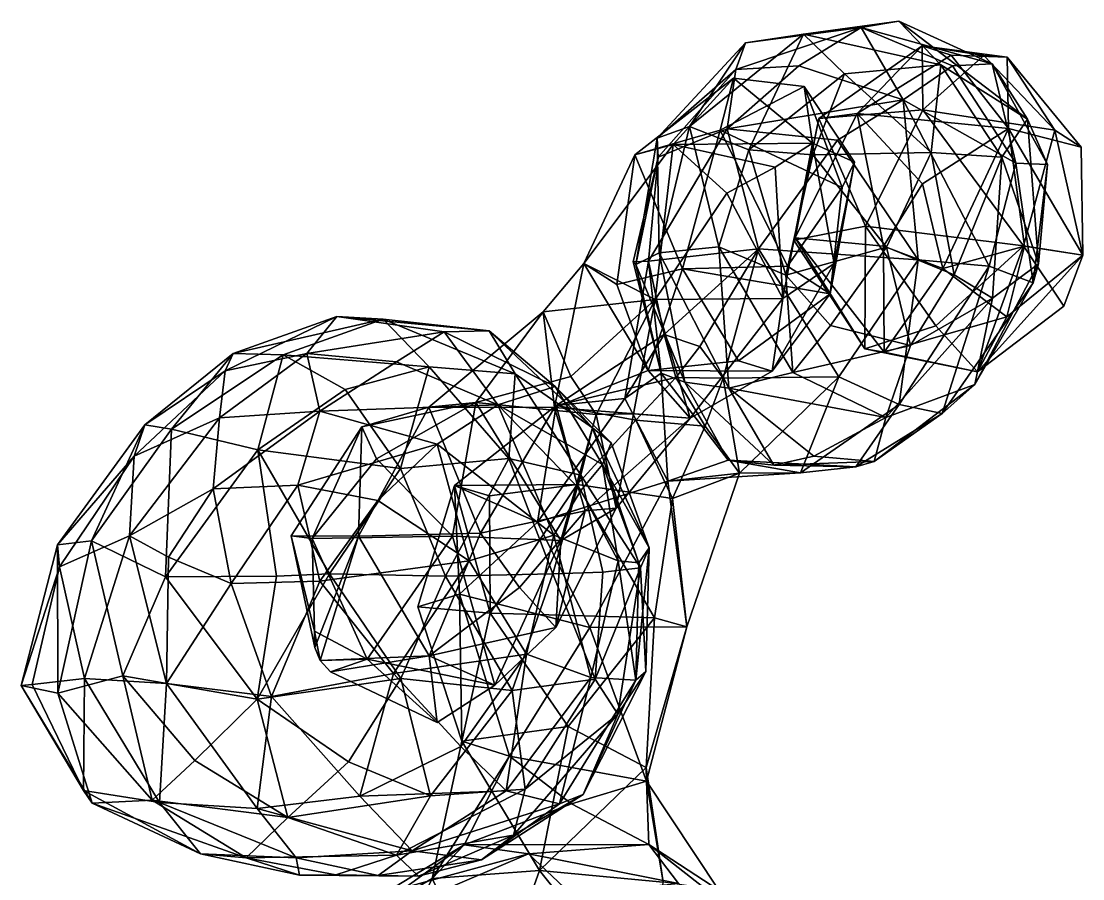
# Model space of a CAD drawing. Extents: x 373697 to 374058, y 6959904 to 6960301.
# Drawn here: x 373905.42 to 373944.14, y 6960013.94 to 6960045.23 of the extents above; entities that cross this region are included whole.
import ezdxf

# ---------------------------------------------------------------- set-up
doc = ezdxf.new("R2010")
doc.units = 0
doc.layers.add('Bht_Fk', color=7, linetype='CONTINUOUS')

msp = doc.modelspace()

# ---------------------------------------------------------------- linework, layer by layer
at = {"layer": 'Bht_Fk'}
for points in [[(373936.054, 6960044.997, 183.649), (373933.781, 6960043.602, 184.122), (373931.482, 6960043.472, 182.447)], [(373931.834, 6960044.447, 180.871), (373936.054, 6960044.997, 183.649), (373931.482, 6960043.472, 182.447)], [(373931.834, 6960044.447, 180.871), (373933.953, 6960044.754, 179.94), (373937.429, 6960045.23, 182.494)], [(373937.429, 6960045.23, 182.494), (373936.054, 6960044.997, 183.649), (373931.834, 6960044.447, 180.871)], [(373933.781, 6960043.602, 184.122), (373936.054, 6960044.997, 183.649), (373937.595, 6960042.363, 186.194)], [(373937.429, 6960045.23, 182.494), (373933.953, 6960044.754, 179.94), (373938.966, 6960043.634, 181.107)], [(373940.837, 6960043.675, 184.825), (373936.054, 6960044.997, 183.649), (373937.429, 6960045.23, 182.494)], [(373936.054, 6960044.997, 183.649), (373939.396, 6960043.598, 185.755), (373937.595, 6960042.363, 186.194)], [(373940.837, 6960043.675, 184.825), (373939.396, 6960043.598, 185.755), (373936.054, 6960044.997, 183.649)], [(373937.429, 6960045.23, 182.494), (373942.122, 6960041.653, 183.755), (373940.837, 6960043.675, 184.825)], [(373937.429, 6960045.23, 182.494), (373938.966, 6960043.634, 181.107), (373942.122, 6960041.653, 183.755)], [(373931.834, 6960044.447, 180.871), (373929.798, 6960041.387, 178.261), (373933.953, 6960044.754, 179.94)], [(373931.963, 6960040.543, 177.201), (373933.953, 6960044.754, 179.94), (373929.798, 6960041.387, 178.261)], [(373931.963, 6960040.543, 177.201), (373935.45, 6960043.314, 178.637), (373933.953, 6960044.754, 179.94)], [(373935.45, 6960043.314, 178.637), (373938.966, 6960043.634, 181.107), (373933.953, 6960044.754, 179.94)], [(373931.834, 6960044.447, 180.871), (373931.482, 6960043.472, 182.447), (373928.621, 6960040.965, 179.955)], [(373929.798, 6960041.387, 178.261), (373931.834, 6960044.447, 180.871), (373928.621, 6960040.965, 179.955)], [(373934.519, 6960041.682, 68.19), (373938.283, 6960044.333, 69.335), (373938.309, 6960041.997, 71.034)], [(373938.283, 6960044.333, 69.335), (373934.519, 6960041.682, 68.19), (373935.91, 6960041.868, 66.773)], [(373939.346, 6960043.99, 68.722), (373938.283, 6960044.333, 69.335), (373935.91, 6960041.868, 66.773)], [(373938.283, 6960044.333, 69.335), (373940.534, 6960043.982, 70.834), (373938.309, 6960041.997, 71.034)], [(373941.386, 6960043.913, 70.213), (373940.534, 6960043.982, 70.834), (373938.283, 6960044.333, 69.335)], [(373939.346, 6960043.99, 68.722), (373941.386, 6960043.913, 70.213), (373938.283, 6960044.333, 69.335)], [(373941.434, 6960041.313, 68.538), (373939.346, 6960043.99, 68.722), (373935.91, 6960041.868, 66.773)], [(373940.534, 6960043.982, 70.834), (373943.127, 6960041.253, 72.183), (373938.309, 6960041.997, 71.034)], [(373939.346, 6960043.99, 68.722), (373941.434, 6960041.313, 68.538), (373941.386, 6960043.913, 70.213)], [(373943.127, 6960041.253, 72.183), (373940.534, 6960043.982, 70.834), (373941.386, 6960043.913, 70.213)], [(373944.081, 6960040.636, 70.898), (373943.127, 6960041.253, 72.183), (373941.386, 6960043.913, 70.213)], [(373941.386, 6960043.913, 70.213), (373941.434, 6960041.313, 68.538), (373944.081, 6960040.636, 70.898)], [(373928.621, 6960040.965, 179.955), (373931.482, 6960043.472, 182.447), (373928.659, 6960040.271, 181.553)], [(373928.659, 6960040.271, 181.553), (373931.482, 6960043.472, 182.447), (373931.167, 6960041.307, 183.934)], [(373931.167, 6960041.307, 183.934), (373933.781, 6960043.602, 184.122), (373937.595, 6960042.363, 186.194)], [(373931.167, 6960041.307, 183.934), (373931.482, 6960043.472, 182.447), (373933.781, 6960043.602, 184.122)], [(373935.45, 6960043.314, 178.637), (373938.607, 6960040.438, 179.201), (373938.966, 6960043.634, 181.107)], [(373939.396, 6960043.598, 185.755), (373941.696, 6960040.046, 186.731), (373937.595, 6960042.363, 186.194)], [(373938.966, 6960043.634, 181.107), (373938.607, 6960040.438, 179.201), (373941.186, 6960040.27, 181.673)], [(373938.966, 6960043.634, 181.107), (373941.186, 6960040.27, 181.673), (373942.122, 6960041.653, 183.755)], [(373941.696, 6960040.046, 186.731), (373939.396, 6960043.598, 185.755), (373940.837, 6960043.675, 184.825)], [(373942.854, 6960039.998, 185.398), (373940.837, 6960043.675, 184.825), (373942.122, 6960041.653, 183.755)], [(373942.854, 6960039.998, 185.398), (373941.696, 6960040.046, 186.731), (373940.837, 6960043.675, 184.825)], [(373931.405, 6960043.148, 170.806), (373930.913, 6960041.251, 172.47), (373927.808, 6960040.356, 169.461)], [(373929.197, 6960040.728, 168.161), (373931.405, 6960043.148, 170.806), (373927.808, 6960040.356, 169.461)], [(373934.285, 6960040.783, 170.955), (373931.405, 6960043.148, 170.806), (373929.197, 6960040.728, 168.161)], [(373931.405, 6960043.148, 170.806), (373933.976, 6960042.843, 172.622), (373930.913, 6960041.251, 172.47)], [(373934.285, 6960040.783, 170.955), (373933.976, 6960042.843, 172.622), (373931.405, 6960043.148, 170.806)], [(373934.295, 6960040.36, 176.427), (373935.45, 6960043.314, 178.637), (373931.963, 6960040.543, 177.201)], [(373938.607, 6960040.438, 179.201), (373935.45, 6960043.314, 178.637), (373934.295, 6960040.36, 176.427)], [(373930.913, 6960041.251, 172.47), (373933.976, 6960042.843, 172.622), (373935.37, 6960039.158, 174.485)], [(373933.976, 6960042.843, 172.622), (373935.818, 6960040.086, 173.049), (373935.37, 6960039.158, 174.485)], [(373933.976, 6960042.843, 172.622), (373934.285, 6960040.783, 170.955), (373935.818, 6960040.086, 173.049)], [(373935.196, 6960040.891, 186.656), (373931.167, 6960041.307, 183.934), (373937.595, 6960042.363, 186.194)], [(373935.196, 6960040.891, 186.656), (373937.595, 6960042.363, 186.194), (373938.14, 6960036.522, 187.448)], [(373940.726, 6960036.296, 186.912), (373938.14, 6960036.522, 187.448), (373937.595, 6960042.363, 186.194)], [(373941.696, 6960040.046, 186.731), (373940.726, 6960036.296, 186.912), (373937.595, 6960042.363, 186.194)], [(373935.91, 6960041.868, 66.773), (373934.519, 6960041.682, 68.19), (373933.653, 6960037.324, 66.171)], [(373933.653, 6960037.324, 66.171), (373936.869, 6960037.026, 66.171), (373935.91, 6960041.868, 66.773)], [(373936.211, 6960037.756, 70.182), (373934.519, 6960041.682, 68.19), (373938.309, 6960041.997, 71.034)], [(373936.869, 6960037.026, 66.171), (373938.292, 6960039.297, 66.646), (373935.91, 6960041.868, 66.773)], [(373938.292, 6960039.297, 66.646), (373941.434, 6960041.313, 68.538), (373935.91, 6960041.868, 66.773)], [(373941.974, 6960037.031, 72.234), (373936.211, 6960037.756, 70.182), (373938.309, 6960041.997, 71.034)], [(373943.127, 6960041.253, 72.183), (373941.974, 6960037.031, 72.234), (373938.309, 6960041.997, 71.034)], [(373933.602, 6960037.246, 67.806), (373934.519, 6960041.682, 68.19), (373936.211, 6960037.756, 70.182)], [(373933.602, 6960037.246, 67.806), (373933.653, 6960037.324, 66.171), (373934.519, 6960041.682, 68.19)], [(373942.122, 6960041.653, 183.755), (373941.186, 6960040.27, 181.673), (373942.522, 6960036.374, 183.773)], [(373942.522, 6960036.374, 183.773), (373942.854, 6960039.998, 185.398), (373942.122, 6960041.653, 183.755)], [(373929.544, 6960036.194, 171.362), (373927.808, 6960040.356, 169.461), (373930.913, 6960041.251, 172.47)], [(373928.304, 6960036.482, 182.947), (373931.167, 6960041.307, 183.934), (373932.317, 6960036.929, 186.333)], [(373928.304, 6960036.482, 182.947), (373928.659, 6960040.271, 181.553), (373931.167, 6960041.307, 183.934)], [(373928.695, 6960036.78, 178.265), (373929.798, 6960041.387, 178.261), (373928.621, 6960040.965, 179.955)], [(373930.863, 6960037, 177.265), (373929.798, 6960041.387, 178.261), (373928.695, 6960036.78, 178.265)], [(373933.367, 6960036.289, 173.725), (373929.544, 6960036.194, 171.362), (373930.913, 6960041.251, 172.47)], [(373930.863, 6960037, 177.265), (373931.963, 6960040.543, 177.201), (373929.798, 6960041.387, 178.261)], [(373933.367, 6960036.289, 173.725), (373930.913, 6960041.251, 172.47), (373935.37, 6960039.158, 174.485)], [(373935.196, 6960040.891, 186.656), (373932.317, 6960036.929, 186.333), (373931.167, 6960041.307, 183.934)], [(373938.292, 6960039.297, 66.646), (373939.04, 6960036.214, 66.998), (373941.434, 6960041.313, 68.538)], [(373941.434, 6960041.313, 68.538), (373939.04, 6960036.214, 66.998), (373942.011, 6960037.024, 68.516)], [(373944.142, 6960036.691, 70.792), (373941.434, 6960041.313, 68.538), (373942.011, 6960037.024, 68.516)], [(373944.142, 6960036.691, 70.792), (373944.081, 6960040.636, 70.898), (373941.434, 6960041.313, 68.538)], [(373943.127, 6960041.253, 72.183), (373944.142, 6960036.691, 70.792), (373941.974, 6960037.031, 72.234)], [(373944.081, 6960040.636, 70.898), (373944.142, 6960036.691, 70.792), (373943.127, 6960041.253, 72.183)], [(373925.941, 6960036.386, 167.148), (373929.197, 6960040.728, 168.161), (373927.808, 6960040.356, 169.461)], [(373928.549, 6960035.082, 166.321), (373929.197, 6960040.728, 168.161), (373925.941, 6960036.386, 167.148)], [(373928.621, 6960040.965, 179.955), (373928.659, 6960040.271, 181.553), (373927.841, 6960036.35, 179.812)], [(373927.841, 6960036.35, 179.812), (373928.695, 6960036.78, 178.265), (373928.621, 6960040.965, 179.955)], [(373929.197, 6960040.728, 168.161), (373928.549, 6960035.082, 166.321), (373931.158, 6960038.961, 167.767)], [(373929.197, 6960040.728, 168.161), (373932.927, 6960039.911, 169.227), (373934.285, 6960040.783, 170.955)], [(373929.197, 6960040.728, 168.161), (373931.158, 6960038.961, 167.767), (373932.927, 6960039.911, 169.227)], [(373932.317, 6960036.929, 186.333), (373935.196, 6960040.891, 186.656), (373938.14, 6960036.522, 187.448)], [(373934.285, 6960040.783, 170.955), (373932.927, 6960039.911, 169.227), (373933.202, 6960035.12, 169.26)], [(373935.078, 6960036.39, 171.443), (373934.285, 6960040.783, 170.955), (373933.202, 6960035.12, 169.26)], [(373934.285, 6960040.783, 170.955), (373935.078, 6960036.39, 171.443), (373935.818, 6960040.086, 173.049)], [(373927.145, 6960035.625, 169.15), (373925.941, 6960036.386, 167.148), (373927.808, 6960040.356, 169.461)], [(373927.808, 6960040.356, 169.461), (373929.544, 6960036.194, 171.362), (373927.145, 6960035.625, 169.15)], [(373931.963, 6960040.543, 177.201), (373930.863, 6960037, 177.265), (373933.311, 6960035.962, 176.804)], [(373934.295, 6960040.36, 176.427), (373931.963, 6960040.543, 177.201), (373933.311, 6960035.962, 176.804)], [(373934.295, 6960040.36, 176.427), (373933.311, 6960035.962, 176.804), (373936.981, 6960036.986, 177.818)], [(373934.295, 6960040.36, 176.427), (373936.981, 6960036.986, 177.818), (373938.607, 6960040.438, 179.201)], [(373938.607, 6960040.438, 179.201), (373936.981, 6960036.986, 177.818), (373939.448, 6960035.979, 179.871)], [(373939.448, 6960035.979, 179.871), (373941.186, 6960040.27, 181.673), (373938.607, 6960040.438, 179.201)], [(373927.746, 6960036.449, 181.191), (373928.659, 6960040.271, 181.553), (373928.304, 6960036.482, 182.947)], [(373927.746, 6960036.449, 181.191), (373927.841, 6960036.35, 179.812), (373928.659, 6960040.271, 181.553)], [(373931.158, 6960038.961, 167.767), (373933.202, 6960035.12, 169.26), (373932.927, 6960039.911, 169.227)], [(373934.928, 6960035.28, 172.964), (373935.37, 6960039.158, 174.485), (373935.818, 6960040.086, 173.049)], [(373935.818, 6960040.086, 173.049), (373935.078, 6960036.39, 171.443), (373934.928, 6960035.28, 172.964)], [(373939.448, 6960035.979, 179.871), (373940.855, 6960035.126, 181.526), (373941.186, 6960040.27, 181.673)], [(373940.726, 6960036.296, 186.912), (373941.696, 6960040.046, 186.731), (373942.338, 6960035.687, 185.577)], [(373941.186, 6960040.27, 181.673), (373940.855, 6960035.126, 181.526), (373942.522, 6960036.374, 183.773)], [(373942.854, 6960039.998, 185.398), (373942.338, 6960035.687, 185.577), (373941.696, 6960040.046, 186.731)], [(373942.854, 6960039.998, 185.398), (373942.522, 6960036.374, 183.773), (373942.338, 6960035.687, 185.577)], [(373934.928, 6960035.28, 172.964), (373933.367, 6960036.289, 173.725), (373935.37, 6960039.158, 174.485)], [(373936.869, 6960037.026, 66.171), (373939.04, 6960036.214, 66.998), (373938.292, 6960039.297, 66.646)], [(373928.549, 6960035.082, 166.321), (373933.202, 6960035.12, 169.26), (373931.158, 6960038.961, 167.767)], [(373936.189, 6960033.274, 68.441), (373933.602, 6960037.246, 67.806), (373936.211, 6960037.756, 70.182)], [(373938.777, 6960034.112, 70.712), (373936.189, 6960033.274, 68.441), (373936.211, 6960037.756, 70.182)], [(373941.974, 6960037.031, 72.234), (373938.777, 6960034.112, 70.712), (373936.211, 6960037.756, 70.182)], [(373936.189, 6960033.274, 68.441), (373933.653, 6960037.324, 66.171), (373933.602, 6960037.246, 67.806)], [(373936.901, 6960033.151, 67.253), (373933.653, 6960037.324, 66.171), (373936.189, 6960033.274, 68.441)], [(373936.901, 6960033.151, 67.253), (373936.869, 6960037.026, 66.171), (373933.653, 6960037.324, 66.171)], [(373932.317, 6960036.929, 186.333), (373928.877, 6960033.796, 184.829), (373928.304, 6960036.482, 182.947)], [(373928.695, 6960036.78, 178.265), (373931.23, 6960031.839, 178.739), (373930.863, 6960037, 177.265)], [(373930.173, 6960033.359, 185.622), (373928.877, 6960033.796, 184.829), (373932.317, 6960036.929, 186.333)], [(373931.024, 6960032.205, 185.888), (373930.173, 6960033.359, 185.622), (373932.317, 6960036.929, 186.333)], [(373933.56, 6960032.413, 178.035), (373933.311, 6960035.962, 176.804), (373930.863, 6960037, 177.265)], [(373931.23, 6960031.839, 178.739), (373933.56, 6960032.413, 178.035), (373930.863, 6960037, 177.265)], [(373935.245, 6960032.258, 186.492), (373931.024, 6960032.205, 185.888), (373932.317, 6960036.929, 186.333)], [(373935.245, 6960032.258, 186.492), (373932.317, 6960036.929, 186.333), (373938.14, 6960036.522, 187.448)], [(373933.311, 6960035.962, 176.804), (373934.938, 6960034.132, 177.423), (373936.981, 6960036.986, 177.818)], [(373936.981, 6960036.986, 177.818), (373934.938, 6960034.132, 177.423), (373937.864, 6960033.404, 179.291)], [(373939.04, 6960036.214, 66.998), (373936.869, 6960037.026, 66.171), (373936.901, 6960033.151, 67.253)], [(373939.448, 6960035.979, 179.871), (373936.981, 6960036.986, 177.818), (373937.864, 6960033.404, 179.291)], [(373940.307, 6960032.436, 69.675), (373938.777, 6960034.112, 70.712), (373941.974, 6960037.031, 72.234)], [(373942.011, 6960037.024, 68.516), (373939.04, 6960036.214, 66.998), (373941.367, 6960034.446, 68.612)], [(373943.45, 6960034.835, 71.452), (373940.307, 6960032.436, 69.675), (373941.974, 6960037.031, 72.234)], [(373941.367, 6960034.446, 68.612), (373944.142, 6960036.691, 70.792), (373942.011, 6960037.024, 68.516)], [(373944.142, 6960036.691, 70.792), (373943.45, 6960034.835, 71.452), (373941.974, 6960037.031, 72.234)], [(373928.877, 6960033.796, 184.829), (373927.441, 6960031.465, 183.186), (373928.304, 6960036.482, 182.947)], [(373927.441, 6960031.465, 183.186), (373928.758, 6960032.391, 181.55), (373928.304, 6960036.482, 182.947)], [(373928.758, 6960032.391, 181.55), (373927.746, 6960036.449, 181.191), (373928.304, 6960036.482, 182.947)], [(373928.758, 6960032.391, 181.55), (373927.841, 6960036.35, 179.812), (373927.746, 6960036.449, 181.191)], [(373927.841, 6960036.35, 179.812), (373929.632, 6960032.057, 180.014), (373928.695, 6960036.78, 178.265)], [(373928.695, 6960036.78, 178.265), (373929.632, 6960032.057, 180.014), (373931.23, 6960031.839, 178.739)], [(373937.445, 6960031.253, 185.645), (373935.245, 6960032.258, 186.492), (373938.14, 6960036.522, 187.448)], [(373937.445, 6960031.253, 185.645), (373938.14, 6960036.522, 187.448), (373940.726, 6960036.296, 186.912)], [(373943.45, 6960034.835, 71.452), (373944.142, 6960036.691, 70.792), (373940.307, 6960032.436, 69.675)], [(373944.142, 6960036.691, 70.792), (373941.367, 6960034.446, 68.612), (373940.307, 6960032.436, 69.675)], [(373928.549, 6960035.082, 166.321), (373925.941, 6960036.386, 167.148), (373924.461, 6960034.627, 165.381)], [(373925.941, 6960036.386, 167.148), (373924.874, 6960031.133, 166.513), (373924.461, 6960034.627, 165.381)], [(373925.941, 6960036.386, 167.148), (373928.295, 6960032.493, 169.117), (373924.874, 6960031.133, 166.513)], [(373928.295, 6960032.493, 169.117), (373925.941, 6960036.386, 167.148), (373927.145, 6960035.625, 169.15)], [(373928.295, 6960032.493, 169.117), (373927.145, 6960035.625, 169.15), (373929.544, 6960036.194, 171.362)], [(373929.632, 6960032.057, 180.014), (373927.841, 6960036.35, 179.812), (373928.758, 6960032.391, 181.55)], [(373931.587, 6960032.845, 171.407), (373928.295, 6960032.493, 169.117), (373929.544, 6960036.194, 171.362)], [(373934.928, 6960035.28, 172.964), (373929.544, 6960036.194, 171.362), (373933.367, 6960036.289, 173.725)], [(373931.587, 6960032.845, 171.407), (373929.544, 6960036.194, 171.362), (373934.928, 6960035.28, 172.964)], [(373935.078, 6960036.39, 171.443), (373932.812, 6960032.469, 170.689), (373934.928, 6960035.28, 172.964)], [(373933.202, 6960035.12, 169.26), (373932.812, 6960032.469, 170.689), (373935.078, 6960036.39, 171.443)], [(373941.367, 6960034.446, 68.612), (373939.04, 6960036.214, 66.998), (373936.901, 6960033.151, 67.253)], [(373940.726, 6960036.296, 186.912), (373939.008, 6960030.925, 184.289), (373937.445, 6960031.253, 185.645)], [(373942.338, 6960035.687, 185.577), (373939.008, 6960030.925, 184.289), (373940.726, 6960036.296, 186.912)], [(373942.522, 6960036.374, 183.773), (373940.2, 6960031.974, 182.976), (373942.338, 6960035.687, 185.577)], [(373940.855, 6960035.126, 181.526), (373940.2, 6960031.974, 182.976), (373942.522, 6960036.374, 183.773)], [(373934.938, 6960034.132, 177.423), (373933.311, 6960035.962, 176.804), (373933.56, 6960032.413, 178.035)], [(373939.448, 6960035.979, 179.871), (373937.864, 6960033.404, 179.291), (373940.855, 6960035.126, 181.526)], [(373940.2, 6960031.974, 182.976), (373939.008, 6960030.925, 184.289), (373942.338, 6960035.687, 185.577)], [(373932.812, 6960032.469, 170.689), (373931.587, 6960032.845, 171.407), (373934.928, 6960035.28, 172.964)], [(373924.461, 6960034.627, 165.381), (373925.468, 6960032.268, 164.676), (373928.549, 6960035.082, 166.321)], [(373928.549, 6960035.082, 166.321), (373925.468, 6960032.268, 164.676), (373926.391, 6960030.88, 164.853)], [(373927.757, 6960030.903, 165.815), (373928.549, 6960035.082, 166.321), (373926.391, 6960030.88, 164.853)], [(373929.82, 6960030.749, 168.159), (373928.549, 6960035.082, 166.321), (373927.757, 6960030.903, 165.815)], [(373928.549, 6960035.082, 166.321), (373929.82, 6960030.749, 168.159), (373933.202, 6960035.12, 169.26)], [(373933.202, 6960035.12, 169.26), (373929.82, 6960030.749, 168.159), (373932.812, 6960032.469, 170.689)], [(373936.954, 6960030.775, 180.231), (373940.2, 6960031.974, 182.976), (373940.855, 6960035.126, 181.526)], [(373936.954, 6960030.775, 180.231), (373940.855, 6960035.126, 181.526), (373937.864, 6960033.404, 179.291)], [(373924.461, 6960034.627, 165.381), (373920.287, 6960031.152, 163.738), (373921.999, 6960031.316, 162.464)], [(373924.461, 6960034.627, 165.381), (373924.874, 6960031.133, 166.513), (373920.287, 6960031.152, 163.738)], [(373925.468, 6960032.268, 164.676), (373924.461, 6960034.627, 165.381), (373921.999, 6960031.316, 162.464)], [(373916.928, 6960034.46, 145.838), (373915.836, 6960033.105, 146.97), (373912.859, 6960032.475, 144.664)], [(373916.928, 6960034.46, 145.838), (373912.859, 6960032.475, 144.664), (373913.157, 6960033.109, 143.035)], [(373918.62, 6960034.361, 144.534), (373916.928, 6960034.46, 145.838), (373913.157, 6960033.109, 143.035)], [(373918.62, 6960034.361, 144.534), (373913.157, 6960033.109, 143.035), (373914.976, 6960033.062, 141.998)], [(373914.976, 6960033.062, 141.998), (373920.305, 6960032.617, 143.678), (373918.62, 6960034.361, 144.534)], [(373920.852, 6960033.897, 148.558), (373915.836, 6960033.105, 146.97), (373916.928, 6960034.46, 145.838)], [(373922.487, 6960033.936, 147.383), (373920.852, 6960033.897, 148.558), (373916.928, 6960034.46, 145.838)], [(373918.62, 6960034.361, 144.534), (373922.487, 6960033.936, 147.383), (373916.928, 6960034.46, 145.838)], [(373922.487, 6960033.936, 147.383), (373918.62, 6960034.361, 144.534), (373923.435, 6960032.363, 145.999)], [(373920.305, 6960032.617, 143.678), (373923.435, 6960032.363, 145.999), (373918.62, 6960034.361, 144.534)], [(373937.864, 6960033.404, 179.291), (373934.938, 6960034.132, 177.423), (373933.56, 6960032.413, 178.035)], [(373940.307, 6960032.436, 69.675), (373936.189, 6960033.274, 68.441), (373938.777, 6960034.112, 70.712)], [(373941.367, 6960034.446, 68.612), (373936.901, 6960033.151, 67.253), (373940.307, 6960032.436, 69.675)], [(373920.852, 6960033.897, 148.558), (373919.11, 6960032.81, 149.214), (373915.836, 6960033.105, 146.97)], [(373920.852, 6960033.897, 148.558), (373922.802, 6960031.241, 151.17), (373919.11, 6960032.81, 149.214)], [(373920.852, 6960033.897, 148.558), (373922.487, 6960033.936, 147.383), (373924.893, 6960031.905, 150.17)], [(373922.802, 6960031.241, 151.17), (373920.852, 6960033.897, 148.558), (373924.893, 6960031.905, 150.17)], [(373922.487, 6960033.936, 147.383), (373926.262, 6960030.396, 148.399), (373924.893, 6960031.905, 150.17)], [(373922.487, 6960033.936, 147.383), (373923.435, 6960032.363, 145.999), (373926.262, 6960030.396, 148.399)], [(373928.877, 6960033.796, 184.829), (373929.304, 6960032.234, 185.51), (373924.928, 6960031.208, 183.737)], [(373927.441, 6960031.465, 183.186), (373928.877, 6960033.796, 184.829), (373924.928, 6960031.208, 183.737)], [(373928.877, 6960033.796, 184.829), (373930.173, 6960033.359, 185.622), (373929.304, 6960032.234, 185.51)], [(373930.173, 6960033.359, 185.622), (373931.024, 6960032.205, 185.888), (373929.304, 6960032.234, 185.51)], [(373933.56, 6960032.413, 178.035), (373936.954, 6960030.775, 180.231), (373937.864, 6960033.404, 179.291)], [(373913.157, 6960033.109, 143.035), (373912.859, 6960032.475, 144.664), (373909.935, 6960030.509, 141.997)], [(373910.908, 6960030.353, 140.367), (373913.157, 6960033.109, 143.035), (373909.935, 6960030.509, 141.997)], [(373914.976, 6960033.062, 141.998), (373913.157, 6960033.109, 143.035), (373910.908, 6960030.353, 140.367)], [(373914.046, 6960029.589, 139.852), (373914.976, 6960033.062, 141.998), (373910.908, 6960030.353, 140.367)], [(373912.653, 6960030.763, 146.303), (373915.836, 6960033.105, 146.97), (373916.314, 6960031.001, 149.03)], [(373912.859, 6960032.475, 144.664), (373915.836, 6960033.105, 146.97), (373912.653, 6960030.763, 146.303)], [(373917.24, 6960031.794, 141.666), (373914.976, 6960033.062, 141.998), (373914.046, 6960029.589, 139.852)], [(373914.976, 6960033.062, 141.998), (373917.24, 6960031.794, 141.666), (373920.305, 6960032.617, 143.678)], [(373915.836, 6960033.105, 146.97), (373919.11, 6960032.81, 149.214), (373916.314, 6960031.001, 149.03)], [(373940.307, 6960032.436, 69.675), (373936.901, 6960033.151, 67.253), (373936.189, 6960033.274, 68.441)], [(373919.11, 6960032.81, 149.214), (373922.802, 6960031.241, 151.17), (373916.314, 6960031.001, 149.03)], [(373917.24, 6960031.794, 141.666), (373919.261, 6960028.914, 141.522), (373920.305, 6960032.617, 143.678)], [(373919.261, 6960028.914, 141.522), (373923.211, 6960029.281, 144.261), (373920.305, 6960032.617, 143.678)], [(373920.305, 6960032.617, 143.678), (373923.211, 6960029.281, 144.261), (373923.435, 6960032.363, 145.999)], [(373932.812, 6960032.469, 170.689), (373928.295, 6960032.493, 169.117), (373931.587, 6960032.845, 171.407)], [(373909.546, 6960029.367, 143.639), (373912.859, 6960032.475, 144.664), (373912.653, 6960030.763, 146.303)], [(373912.859, 6960032.475, 144.664), (373909.546, 6960029.367, 143.639), (373909.935, 6960030.509, 141.997)], [(373926.391, 6960030.88, 164.853), (373925.468, 6960032.268, 164.676), (373921.999, 6960031.316, 162.464)], [(373923.211, 6960029.281, 144.261), (373925.827, 6960028.67, 146.586), (373923.435, 6960032.363, 145.999)], [(373926.262, 6960030.396, 148.399), (373923.435, 6960032.363, 145.999), (373925.827, 6960028.67, 146.586)], [(373929.82, 6960030.749, 168.159), (373924.874, 6960031.133, 166.513), (373928.295, 6960032.493, 169.117)], [(373927.838, 6960030.677, 185.532), (373924.928, 6960031.208, 183.737), (373929.304, 6960032.234, 185.51)], [(373929.005, 6960028.454, 183.352), (373928.758, 6960032.391, 181.55), (373927.441, 6960031.465, 183.186)], [(373929.304, 6960032.234, 185.51), (373930.363, 6960030.453, 185.836), (373927.838, 6960030.677, 185.532)], [(373929.82, 6960030.749, 168.159), (373928.295, 6960032.493, 169.117), (373932.812, 6960032.469, 170.689)], [(373931.212, 6960029.217, 182.33), (373928.758, 6960032.391, 181.55), (373929.005, 6960028.454, 183.352)], [(373931.212, 6960029.217, 182.33), (373929.632, 6960032.057, 180.014), (373928.758, 6960032.391, 181.55)], [(373929.304, 6960032.234, 185.51), (373931.024, 6960032.205, 185.888), (373930.363, 6960030.453, 185.836)], [(373931.024, 6960032.205, 185.888), (373931.621, 6960028.741, 185.305), (373930.363, 6960030.453, 185.836)], [(373931.621, 6960028.741, 185.305), (373931.024, 6960032.205, 185.888), (373935.245, 6960032.258, 186.492)], [(373936.954, 6960030.775, 180.231), (373933.56, 6960032.413, 178.035), (373931.23, 6960031.839, 178.739)], [(373933.846, 6960028.76, 184.201), (373931.621, 6960028.741, 185.305), (373935.245, 6960032.258, 186.492)], [(373933.846, 6960028.76, 184.201), (373935.245, 6960032.258, 186.492), (373937.445, 6960031.253, 185.645)], [(373914.046, 6960029.589, 139.852), (373919.261, 6960028.914, 141.522), (373917.24, 6960031.794, 141.666)], [(373926.626, 6960029.054, 151.558), (373922.802, 6960031.241, 151.17), (373924.893, 6960031.905, 150.17)], [(373926.943, 6960029.843, 150.322), (373926.626, 6960029.054, 151.558), (373924.893, 6960031.905, 150.17)], [(373926.262, 6960030.396, 148.399), (373926.943, 6960029.843, 150.322), (373924.893, 6960031.905, 150.17)], [(373932.879, 6960029.038, 181.087), (373931.23, 6960031.839, 178.739), (373929.632, 6960032.057, 180.014)], [(373932.879, 6960029.038, 181.087), (373929.632, 6960032.057, 180.014), (373931.212, 6960029.217, 182.33)], [(373934.326, 6960029.364, 180.308), (373931.23, 6960031.839, 178.739), (373932.879, 6960029.038, 181.087)], [(373936.954, 6960030.775, 180.231), (373931.23, 6960031.839, 178.739), (373934.326, 6960029.364, 180.308)], [(373940.2, 6960031.974, 182.976), (373936.535, 6960029.169, 181.823), (373939.008, 6960030.925, 184.289)], [(373936.535, 6960029.169, 181.823), (373940.2, 6960031.974, 182.976), (373936.954, 6960030.775, 180.231)], [(373929.005, 6960028.454, 183.352), (373927.441, 6960031.465, 183.186), (373924.249, 6960026.951, 182.275)], [(373927.441, 6960031.465, 183.186), (373924.928, 6960031.208, 183.737), (373924.249, 6960026.951, 182.275)], [(373915.507, 6960028.309, 150.048), (373912.421, 6960028.167, 147.809), (373916.314, 6960031.001, 149.03)], [(373912.653, 6960030.763, 146.303), (373916.314, 6960031.001, 149.03), (373912.421, 6960028.167, 147.809)], [(373916.314, 6960031.001, 149.03), (373920.597, 6960029.806, 151.72), (373915.507, 6960028.309, 150.048)], [(373922.802, 6960031.241, 151.17), (373920.597, 6960029.806, 151.72), (373916.314, 6960031.001, 149.03)], [(373920.287, 6960031.152, 163.738), (373917.72, 6960026.438, 162.627), (373917.844, 6960030.431, 161.27)], [(373917.72, 6960026.438, 162.627), (373920.287, 6960031.152, 163.738), (373922.179, 6960026.559, 165.015)], [(373921.999, 6960031.316, 162.464), (373917.844, 6960030.431, 161.27), (373918.375, 6960029.268, 160.286)], [(373920.287, 6960031.152, 163.738), (373917.844, 6960030.431, 161.27), (373921.999, 6960031.316, 162.464)], [(373921.149, 6960026.443, 160.725), (373921.999, 6960031.316, 162.464), (373918.375, 6960029.268, 160.286)], [(373920.287, 6960031.152, 163.738), (373924.874, 6960031.133, 166.513), (373922.179, 6960026.559, 165.015)], [(373924.854, 6960026.481, 153.282), (373920.597, 6960029.806, 151.72), (373922.802, 6960031.241, 151.17)], [(373921.999, 6960031.316, 162.464), (373921.149, 6960026.443, 160.725), (373925.105, 6960026.29, 163.206)], [(373921.23, 6960028.29, 182.483), (373924.928, 6960031.208, 183.737), (373925.702, 6960028.331, 185.793)], [(373924.928, 6960031.208, 183.737), (373921.23, 6960028.29, 182.483), (373924.249, 6960026.951, 182.275)], [(373926.391, 6960030.88, 164.853), (373921.999, 6960031.316, 162.464), (373925.105, 6960026.29, 163.206)], [(373922.179, 6960026.559, 165.015), (373924.874, 6960031.133, 166.513), (373925.989, 6960027.362, 166.244)], [(373925.83, 6960028.111, 152.611), (373924.854, 6960026.481, 153.282), (373922.802, 6960031.241, 151.17)], [(373926.626, 6960029.054, 151.558), (373925.83, 6960028.111, 152.611), (373922.802, 6960031.241, 151.17)], [(373924.874, 6960031.133, 166.513), (373929.82, 6960030.749, 168.159), (373925.989, 6960027.362, 166.244)], [(373924.928, 6960031.208, 183.737), (373927.838, 6960030.677, 185.532), (373925.702, 6960028.331, 185.793)], [(373935.869, 6960028.973, 183.419), (373933.846, 6960028.76, 184.201), (373937.445, 6960031.253, 185.645)], [(373939.008, 6960030.925, 184.289), (373935.869, 6960028.973, 183.419), (373937.445, 6960031.253, 185.645)], [(373909.376, 6960026.457, 145.571), (373912.653, 6960030.763, 146.303), (373912.421, 6960028.167, 147.809)], [(373909.376, 6960026.457, 145.571), (373909.546, 6960029.367, 143.639), (373912.653, 6960030.763, 146.303)], [(373927.123, 6960027.463, 165.542), (373926.391, 6960030.88, 164.853), (373925.105, 6960026.29, 163.206)], [(373927.838, 6960030.677, 185.532), (373929.177, 6960027.816, 186.156), (373925.702, 6960028.331, 185.793)], [(373929.82, 6960030.749, 168.159), (373927.123, 6960027.463, 165.542), (373925.989, 6960027.362, 166.244)], [(373927.123, 6960027.463, 165.542), (373927.757, 6960030.903, 165.815), (373926.391, 6960030.88, 164.853)], [(373927.757, 6960030.903, 165.815), (373927.123, 6960027.463, 165.542), (373929.82, 6960030.749, 168.159)], [(373930.363, 6960030.453, 185.836), (373929.177, 6960027.816, 186.156), (373927.838, 6960030.677, 185.532)], [(373936.954, 6960030.775, 180.231), (373934.326, 6960029.364, 180.308), (373936.535, 6960029.169, 181.823)], [(373936.535, 6960029.169, 181.823), (373935.869, 6960028.973, 183.419), (373939.008, 6960030.925, 184.289)], [(373909.935, 6960030.509, 141.997), (373906.746, 6960026.132, 140.727), (373907.978, 6960026.277, 139.345)], [(373909.935, 6960030.509, 141.997), (373909.546, 6960029.367, 143.639), (373906.746, 6960026.132, 140.727)], [(373909.935, 6960030.509, 141.997), (373907.978, 6960026.277, 139.345), (373910.908, 6960030.353, 140.367)], [(373910.684, 6960024.955, 138.606), (373910.908, 6960030.353, 140.367), (373907.978, 6960026.277, 139.345)], [(373910.684, 6960024.955, 138.606), (373914.046, 6960029.589, 139.852), (373910.908, 6960030.353, 140.367)], [(373917.844, 6960030.431, 161.27), (373917.72, 6960026.438, 162.627), (373915.269, 6960026.461, 160.427)], [(373915.269, 6960026.461, 160.427), (373916.039, 6960026.357, 159.307), (373917.844, 6960030.431, 161.27)], [(373916.039, 6960026.357, 159.307), (373918.375, 6960029.268, 160.286), (373917.844, 6960030.431, 161.27)], [(373925.827, 6960028.67, 146.586), (373928.012, 6960025.285, 148.824), (373926.262, 6960030.396, 148.399)], [(373926.262, 6960030.396, 148.399), (373928.331, 6960026.017, 150.837), (373926.943, 6960029.843, 150.322)], [(373928.012, 6960025.285, 148.824), (373928.331, 6960026.017, 150.837), (373926.262, 6960030.396, 148.399)], [(373930.363, 6960030.453, 185.836), (373931.621, 6960028.741, 185.305), (373929.177, 6960027.816, 186.156)], [(373928.331, 6960026.017, 150.837), (373926.626, 6960029.054, 151.558), (373926.943, 6960029.843, 150.322)], [(373914.046, 6960029.589, 139.852), (373910.684, 6960024.955, 138.606), (373914.729, 6960024.98, 139.055)], [(373914.046, 6960029.589, 139.852), (373914.729, 6960024.98, 139.055), (373916.663, 6960025.065, 139.761)], [(373914.046, 6960029.589, 139.852), (373916.663, 6960025.065, 139.761), (373919.261, 6960028.914, 141.522)], [(373920.597, 6960029.806, 151.72), (373918.429, 6960027.748, 151.963), (373915.507, 6960028.309, 150.048)], [(373921.76, 6960025.543, 153.464), (373918.429, 6960027.748, 151.963), (373920.597, 6960029.806, 151.72)], [(373924.854, 6960026.481, 153.282), (373921.76, 6960025.543, 153.464), (373920.597, 6960029.806, 151.72)], [(373906.819, 6960025.319, 142.74), (373906.746, 6960026.132, 140.727), (373909.546, 6960029.367, 143.639)], [(373906.819, 6960025.319, 142.74), (373909.546, 6960029.367, 143.639), (373909.376, 6960026.457, 145.571)], [(373916.039, 6960026.357, 159.307), (373921.149, 6960026.443, 160.725), (373918.375, 6960029.268, 160.286)], [(373919.261, 6960028.914, 141.522), (373920.894, 6960024.987, 141.991), (373923.211, 6960029.281, 144.261)], [(373920.894, 6960024.987, 141.991), (373924.807, 6960025.065, 144.911), (373923.211, 6960029.281, 144.261)], [(373923.211, 6960029.281, 144.261), (373924.807, 6960025.065, 144.911), (373925.827, 6960028.67, 146.586)], [(373933.846, 6960028.76, 184.201), (373931.212, 6960029.217, 182.33), (373929.005, 6960028.454, 183.352)], [(373931.212, 6960029.217, 182.33), (373933.846, 6960028.76, 184.201), (373935.869, 6960028.973, 183.419)], [(373932.879, 6960029.038, 181.087), (373931.212, 6960029.217, 182.33), (373935.869, 6960028.973, 183.419)], [(373936.535, 6960029.169, 181.823), (373934.326, 6960029.364, 180.308), (373932.879, 6960029.038, 181.087)], [(373936.535, 6960029.169, 181.823), (373932.879, 6960029.038, 181.087), (373935.869, 6960028.973, 183.419)], [(373919.261, 6960028.914, 141.522), (373916.663, 6960025.065, 139.761), (373920.894, 6960024.987, 141.991)], [(373927.198, 6960025.543, 152.827), (373925.83, 6960028.111, 152.611), (373926.626, 6960029.054, 151.558)], [(373927.949, 6960025.474, 152.186), (373927.198, 6960025.543, 152.827), (373926.626, 6960029.054, 151.558)], [(373926.626, 6960029.054, 151.558), (373928.331, 6960026.017, 150.837), (373927.949, 6960025.474, 152.186)], [(373929.005, 6960028.454, 183.352), (373931.621, 6960028.741, 185.305), (373933.846, 6960028.76, 184.201)], [(373931.621, 6960028.741, 185.305), (373929.005, 6960028.454, 183.352), (373929.695, 6960023.136, 184.841)], [(373929.695, 6960023.136, 184.841), (373929.177, 6960027.816, 186.156), (373931.621, 6960028.741, 185.305)], [(373915.507, 6960028.309, 150.048), (373913.082, 6960024.723, 149.256), (373912.421, 6960028.167, 147.809)], [(373915.507, 6960028.309, 150.048), (373916.318, 6960024.799, 151.554), (373913.082, 6960024.723, 149.256)], [(373918.429, 6960027.748, 151.963), (373916.318, 6960024.799, 151.554), (373915.507, 6960028.309, 150.048)], [(373919.887, 6960023.86, 182.181), (373921.23, 6960028.29, 182.483), (373922.521, 6960023.637, 184.66)], [(373921.403, 6960024.329, 181.441), (373921.23, 6960028.29, 182.483), (373919.887, 6960023.86, 182.181)], [(373921.23, 6960028.29, 182.483), (373925.702, 6960028.331, 185.793), (373922.497, 6960027.918, 184.537)], [(373922.521, 6960023.637, 184.66), (373921.23, 6960028.29, 182.483), (373922.497, 6960027.918, 184.537)], [(373921.403, 6960024.329, 181.441), (373924.249, 6960026.951, 182.275), (373921.23, 6960028.29, 182.483)], [(373922.521, 6960023.637, 184.66), (373922.497, 6960027.918, 184.537), (373925.702, 6960028.331, 185.793)], [(373928.521, 6960023.463, 186.22), (373922.521, 6960023.637, 184.66), (373925.702, 6960028.331, 185.793)], [(373926.165, 6960023.106, 182.588), (373929.005, 6960028.454, 183.352), (373924.249, 6960026.951, 182.275)], [(373924.807, 6960025.065, 144.911), (373926.633, 6960025.133, 146.723), (373925.827, 6960028.67, 146.586)], [(373928.521, 6960023.463, 186.22), (373925.702, 6960028.331, 185.793), (373929.177, 6960027.816, 186.156)], [(373926.633, 6960025.133, 146.723), (373928.012, 6960025.285, 148.824), (373925.827, 6960028.67, 146.586)], [(373929.005, 6960028.454, 183.352), (373926.165, 6960023.106, 182.588), (373929.695, 6960023.136, 184.841)], [(373909.376, 6960026.457, 145.571), (373912.421, 6960028.167, 147.809), (373910.793, 6960025.683, 147.277)], [(373913.082, 6960024.723, 149.256), (373910.793, 6960025.683, 147.277), (373912.421, 6960028.167, 147.809)], [(373925.83, 6960028.111, 152.611), (373927.198, 6960025.543, 152.827), (373924.854, 6960026.481, 153.282)], [(373916.318, 6960024.799, 151.554), (373918.429, 6960027.748, 151.963), (373921.76, 6960025.543, 153.464)], [(373929.695, 6960023.136, 184.841), (373928.521, 6960023.463, 186.22), (373929.177, 6960027.816, 186.156)], [(373922.179, 6960026.559, 165.015), (373925.989, 6960027.362, 166.244), (373923.595, 6960024.575, 165.193)], [(373923.595, 6960024.575, 165.193), (373925.989, 6960027.362, 166.244), (373924.917, 6960023.115, 164.298)], [(373924.917, 6960023.115, 164.298), (373927.123, 6960027.463, 165.542), (373925.105, 6960026.29, 163.206)], [(373924.917, 6960023.115, 164.298), (373925.989, 6960027.362, 166.244), (373927.123, 6960027.463, 165.542)], [(373921.403, 6960024.329, 181.441), (373926.165, 6960023.106, 182.588), (373924.249, 6960026.951, 182.275)], [(373907.723, 6960021.247, 144.638), (373906.819, 6960025.319, 142.74), (373909.376, 6960026.457, 145.571)], [(373907.723, 6960021.247, 144.638), (373909.376, 6960026.457, 145.571), (373910.715, 6960021.074, 147.303)], [(373910.715, 6960021.074, 147.303), (373909.376, 6960026.457, 145.571), (373910.793, 6960025.683, 147.277)], [(373917.72, 6960026.438, 162.627), (373916.133, 6960022.386, 160.566), (373915.269, 6960026.461, 160.427)], [(373916.123, 6960022.977, 160.189), (373916.039, 6960026.357, 159.307), (373915.269, 6960026.461, 160.427)], [(373916.133, 6960022.386, 160.566), (373916.123, 6960022.977, 160.189), (373915.269, 6960026.461, 160.427)], [(373916.039, 6960026.357, 159.307), (373918.041, 6960021.958, 159.691), (373921.149, 6960026.443, 160.725)], [(373916.123, 6960022.977, 160.189), (373918.041, 6960021.958, 159.691), (373916.039, 6960026.357, 159.307)], [(373917.72, 6960026.438, 162.627), (373916.33, 6960021.903, 160.607), (373916.133, 6960022.386, 160.566)], [(373916.33, 6960021.903, 160.607), (373917.72, 6960026.438, 162.627), (373920.295, 6960022.075, 163.407)], [(373917.72, 6960026.438, 162.627), (373922.179, 6960026.559, 165.015), (373920.295, 6960022.075, 163.407)], [(373922.697, 6960021.002, 162.263), (373921.149, 6960026.443, 160.725), (373918.041, 6960021.958, 159.691)], [(373922.179, 6960026.559, 165.015), (373923.595, 6960024.575, 165.193), (373920.295, 6960022.075, 163.407)], [(373925.105, 6960026.29, 163.206), (373921.149, 6960026.443, 160.725), (373922.697, 6960021.002, 162.263)], [(373924.854, 6960026.481, 153.282), (373923.849, 6960022.143, 153.691), (373921.76, 6960025.543, 153.464)], [(373923.849, 6960022.143, 153.691), (373924.854, 6960026.481, 153.282), (373926.197, 6960021.289, 153.219)], [(373927.198, 6960025.543, 152.827), (373926.197, 6960021.289, 153.219), (373924.854, 6960026.481, 153.282)], [(373905.421, 6960020.997, 140.371), (373906.746, 6960026.132, 140.727), (373906.819, 6960025.319, 142.74)], [(373905.421, 6960020.997, 140.371), (373906.755, 6960020.715, 139.198), (373906.746, 6960026.132, 140.727)], [(373906.755, 6960020.715, 139.198), (373907.978, 6960026.277, 139.345), (373906.746, 6960026.132, 140.727)], [(373906.755, 6960020.715, 139.198), (373909.124, 6960021.349, 138.72), (373907.978, 6960026.277, 139.345)], [(373910.684, 6960024.955, 138.606), (373907.978, 6960026.277, 139.345), (373909.124, 6960021.349, 138.72)], [(373924.917, 6960023.115, 164.298), (373925.105, 6960026.29, 163.206), (373922.697, 6960021.002, 162.263)], [(373928.331, 6960026.017, 150.837), (373927.834, 6960021.192, 151.97), (373927.949, 6960025.474, 152.186)], [(373927.834, 6960021.192, 151.97), (373928.331, 6960026.017, 150.837), (373928.2, 6960021.501, 150.208)], [(373928.2, 6960021.501, 150.208), (373928.331, 6960026.017, 150.837), (373928.012, 6960025.285, 148.824)], [(373910.793, 6960025.683, 147.277), (373913.082, 6960024.723, 149.256), (373910.715, 6960021.074, 147.303)], [(373905.82, 6960021.03, 142.344), (373905.421, 6960020.997, 140.371), (373906.819, 6960025.319, 142.74)], [(373905.82, 6960021.03, 142.344), (373906.819, 6960025.319, 142.74), (373907.723, 6960021.247, 144.638)], [(373916.318, 6960024.799, 151.554), (373921.76, 6960025.543, 153.464), (373918.995, 6960021.434, 152.749)], [(373921.76, 6960025.543, 153.464), (373923.849, 6960022.143, 153.691), (373918.995, 6960021.434, 152.749)], [(373927.198, 6960025.543, 152.827), (373927.834, 6960021.192, 151.97), (373926.197, 6960021.289, 153.219)], [(373928.012, 6960025.285, 148.824), (373926.353, 6960021.232, 146.783), (373927.181, 6960019.948, 148.435)], [(373926.633, 6960025.133, 146.723), (373926.353, 6960021.232, 146.783), (373928.012, 6960025.285, 148.824)], [(373927.181, 6960019.948, 148.435), (373928.2, 6960021.501, 150.208), (373928.012, 6960025.285, 148.824)], [(373927.834, 6960021.192, 151.97), (373927.198, 6960025.543, 152.827), (373927.949, 6960025.474, 152.186)], [(373909.124, 6960021.349, 138.72), (373914.026, 6960020.495, 139.507), (373910.684, 6960024.955, 138.606)], [(373910.684, 6960024.955, 138.606), (373914.026, 6960020.495, 139.507), (373914.729, 6960024.98, 139.055)], [(373914.026, 6960020.495, 139.507), (373916.663, 6960025.065, 139.761), (373914.729, 6960024.98, 139.055)], [(373914.026, 6960020.495, 139.507), (373919.269, 6960021.254, 141.366), (373916.663, 6960025.065, 139.761)], [(373920.894, 6960024.987, 141.991), (373916.663, 6960025.065, 139.761), (373919.269, 6960021.254, 141.366)], [(373920.894, 6960024.987, 141.991), (373919.269, 6960021.254, 141.366), (373923.33, 6960020.808, 144.052)], [(373924.807, 6960025.065, 144.911), (373920.894, 6960024.987, 141.991), (373923.33, 6960020.808, 144.052)], [(373924.807, 6960025.065, 144.911), (373923.33, 6960020.808, 144.052), (373926.353, 6960021.232, 146.783)], [(373926.633, 6960025.133, 146.723), (373924.807, 6960025.065, 144.911), (373926.353, 6960021.232, 146.783)], [(373910.715, 6960021.074, 147.303), (373913.082, 6960024.723, 149.256), (373914.544, 6960020.599, 150.153)], [(373916.318, 6960024.799, 151.554), (373914.544, 6960020.599, 150.153), (373913.082, 6960024.723, 149.256)], [(373914.544, 6960020.599, 150.153), (373916.318, 6960024.799, 151.554), (373918.995, 6960021.434, 152.749)], [(373923.595, 6960024.575, 165.193), (373924.917, 6960023.115, 164.298), (373920.295, 6960022.075, 163.407)], [(373921.403, 6960024.329, 181.441), (373919.887, 6960023.86, 182.181), (373921.495, 6960018.959, 182.308)], [(373923.229, 6960018.415, 181.148), (373921.403, 6960024.329, 181.441), (373921.495, 6960018.959, 182.308)], [(373921.403, 6960024.329, 181.441), (373923.229, 6960018.415, 181.148), (373926.165, 6960023.106, 182.588)], [(373921.495, 6960018.959, 182.308), (373919.887, 6960023.86, 182.181), (373922.521, 6960023.637, 184.66)], [(373925.367, 6960019.499, 184.901), (373921.495, 6960018.959, 182.308), (373922.521, 6960023.637, 184.66)], [(373928.521, 6960023.463, 186.22), (373925.367, 6960019.499, 184.901), (373922.521, 6960023.637, 184.66)], [(373928.214, 6960018, 184.459), (373925.367, 6960019.499, 184.901), (373928.521, 6960023.463, 186.22)], [(373929.695, 6960023.136, 184.841), (373928.214, 6960018, 184.459), (373928.521, 6960023.463, 186.22)], [(373916.33, 6960021.903, 160.607), (373916.123, 6960022.977, 160.189), (373916.133, 6960022.386, 160.566)], [(373916.33, 6960021.903, 160.607), (373918.041, 6960021.958, 159.691), (373916.123, 6960022.977, 160.189)], [(373920.295, 6960022.075, 163.407), (373924.917, 6960023.115, 164.298), (373922.697, 6960021.002, 162.263)], [(373923.229, 6960018.415, 181.148), (373928.228, 6960017.505, 182.488), (373926.165, 6960023.106, 182.588)], [(373928.228, 6960017.505, 182.488), (373929.695, 6960023.136, 184.841), (373926.165, 6960023.106, 182.588)], [(373928.228, 6960017.505, 182.488), (373928.214, 6960018, 184.459), (373929.695, 6960023.136, 184.841)], [(373923.849, 6960022.143, 153.691), (373921.453, 6960018.77, 152.782), (373918.995, 6960021.434, 152.749)], [(373921.453, 6960018.77, 152.782), (373923.849, 6960022.143, 153.691), (373923.11, 6960017.148, 152.06)], [(373923.11, 6960017.148, 152.06), (373923.849, 6960022.143, 153.691), (373926.197, 6960021.289, 153.219)], [(373916.33, 6960021.903, 160.607), (373920.295, 6960022.075, 163.407), (373916.697, 6960021.492, 160.704)], [(373918.041, 6960021.958, 159.691), (373916.33, 6960021.903, 160.607), (373916.697, 6960021.492, 160.704)], [(373920.295, 6960022.075, 163.407), (373920.596, 6960019.644, 161.772), (373916.697, 6960021.492, 160.704)], [(373920.596, 6960019.644, 161.772), (373918.041, 6960021.958, 159.691), (373916.697, 6960021.492, 160.704)], [(373920.596, 6960019.644, 161.772), (373922.697, 6960021.002, 162.263), (373918.041, 6960021.958, 159.691)], [(373920.295, 6960022.075, 163.407), (373922.697, 6960021.002, 162.263), (373920.596, 6960019.644, 161.772)], [(373910.195, 6960016.807, 140.348), (373909.124, 6960021.349, 138.72), (373906.755, 6960020.715, 139.198)], [(373910.195, 6960016.807, 140.348), (373911.749, 6960018.257, 139.676), (373909.124, 6960021.349, 138.72)], [(373914.026, 6960020.495, 139.507), (373909.124, 6960021.349, 138.72), (373911.749, 6960018.257, 139.676)], [(373914.544, 6960020.599, 150.153), (373918.995, 6960021.434, 152.749), (373917.768, 6960016.954, 150.556)], [(373921.453, 6960018.77, 152.782), (373917.768, 6960016.954, 150.556), (373918.995, 6960021.434, 152.749)], [(373925.914, 6960017.015, 149.363), (373928.2, 6960021.501, 150.208), (373927.181, 6960019.948, 148.435)], [(373925.914, 6960017.015, 149.363), (373927.834, 6960021.192, 151.97), (373928.2, 6960021.501, 150.208)], [(373907.697, 6960017.161, 142.779), (373905.421, 6960020.997, 140.371), (373905.82, 6960021.03, 142.344)], [(373908.011, 6960016.708, 141.112), (373905.421, 6960020.997, 140.371), (373907.697, 6960017.161, 142.779)], [(373908.011, 6960016.708, 141.112), (373906.755, 6960020.715, 139.198), (373905.421, 6960020.997, 140.371)], [(373907.697, 6960017.161, 142.779), (373905.82, 6960021.03, 142.344), (373907.723, 6960021.247, 144.638)], [(373910.459, 6960016.733, 145.322), (373907.697, 6960017.161, 142.779), (373907.723, 6960021.247, 144.638)], [(373910.459, 6960016.733, 145.322), (373907.723, 6960021.247, 144.638), (373910.715, 6960021.074, 147.303)], [(373914.026, 6960016.51, 147.973), (373910.459, 6960016.733, 145.322), (373910.715, 6960021.074, 147.303)], [(373914.026, 6960016.51, 147.973), (373910.715, 6960021.074, 147.303), (373914.544, 6960020.599, 150.153)], [(373917.353, 6960018.208, 141.288), (373919.269, 6960021.254, 141.366), (373914.026, 6960020.495, 139.507)], [(373917.353, 6960018.208, 141.288), (373920.353, 6960016.967, 143.403), (373919.269, 6960021.254, 141.366)], [(373920.353, 6960016.967, 143.403), (373923.33, 6960020.808, 144.052), (373919.269, 6960021.254, 141.366)], [(373926.197, 6960021.289, 153.219), (373925.049, 6960016.681, 151.06), (373923.11, 6960017.148, 152.06)], [(373923.805, 6960017.213, 145.914), (373926.353, 6960021.232, 146.783), (373923.33, 6960020.808, 144.052)], [(373926.353, 6960021.232, 146.783), (373923.805, 6960017.213, 145.914), (373927.181, 6960019.948, 148.435)], [(373927.834, 6960021.192, 151.97), (373925.049, 6960016.681, 151.06), (373926.197, 6960021.289, 153.219)], [(373925.914, 6960017.015, 149.363), (373925.049, 6960016.681, 151.06), (373927.834, 6960021.192, 151.97)], [(373906.755, 6960020.715, 139.198), (373908.011, 6960016.708, 141.112), (373910.195, 6960016.807, 140.348)], [(373917.768, 6960016.954, 150.556), (373914.026, 6960016.51, 147.973), (373914.544, 6960020.599, 150.153)], [(373923.805, 6960017.213, 145.914), (373923.33, 6960020.808, 144.052), (373920.353, 6960016.967, 143.403)], [(373911.749, 6960018.257, 139.676), (373915.151, 6960016.185, 141.5), (373914.026, 6960020.495, 139.507)], [(373914.026, 6960020.495, 139.507), (373915.151, 6960016.185, 141.5), (373917.353, 6960018.208, 141.288)], [(373923.38, 6960015.531, 147.105), (373925.914, 6960017.015, 149.363), (373927.181, 6960019.948, 148.435)], [(373923.38, 6960015.531, 147.105), (373927.181, 6960019.948, 148.435), (373923.805, 6960017.213, 145.914)], [(373924.329, 6960014.251, 183.264), (373921.495, 6960018.959, 182.308), (373925.367, 6960019.499, 184.901)], [(373924.329, 6960014.251, 183.264), (373925.367, 6960019.499, 184.901), (373928.214, 6960018, 184.459)], [(373921.453, 6960018.77, 152.782), (373923.11, 6960017.148, 152.06), (373917.768, 6960016.954, 150.556)], [(373924.329, 6960014.251, 183.264), (373920.406, 6960013.957, 180.257), (373921.495, 6960018.959, 182.308)], [(373920.406, 6960013.957, 180.257), (373923.229, 6960018.415, 181.148), (373921.495, 6960018.959, 182.308)], [(373915.151, 6960016.185, 141.5), (373911.749, 6960018.257, 139.676), (373910.195, 6960016.807, 140.348)], [(373923.229, 6960018.415, 181.148), (373920.406, 6960013.957, 180.257), (373921.575, 6960015.188, 178.75)], [(373925.489, 6960016.675, 180.756), (373923.229, 6960018.415, 181.148), (373921.575, 6960015.188, 178.75)], [(373925.489, 6960016.675, 180.756), (373928.228, 6960017.505, 182.488), (373923.229, 6960018.415, 181.148)], [(373915.151, 6960016.185, 141.5), (373920.353, 6960016.967, 143.403), (373917.353, 6960018.208, 141.288)], [(373928.831, 6960013.816, 183.972), (373924.329, 6960014.251, 183.264), (373928.214, 6960018, 184.459)], [(373928.228, 6960017.505, 182.488), (373928.831, 6960013.816, 183.972), (373928.214, 6960018, 184.459)], [(373928.319, 6960015.201, 180.666), (373928.228, 6960017.505, 182.488), (373925.489, 6960016.675, 180.756)], [(373930.863, 6960013.532, 182.923), (373928.831, 6960013.816, 183.972), (373928.228, 6960017.505, 182.488)], [(373928.319, 6960015.201, 180.666), (373930.863, 6960013.532, 182.923), (373928.228, 6960017.505, 182.488)], [(373910.459, 6960016.733, 145.322), (373911.961, 6960014.853, 143.945), (373907.697, 6960017.161, 142.779)], [(373911.961, 6960014.853, 143.945), (373908.011, 6960016.708, 141.112), (373907.697, 6960017.161, 142.779)], [(373923.11, 6960017.148, 152.06), (373919.679, 6960014.961, 149.462), (373917.768, 6960016.954, 150.556)], [(373919.112, 6960014.806, 144.367), (373923.805, 6960017.213, 145.914), (373920.353, 6960016.967, 143.403)], [(373923.38, 6960015.531, 147.105), (373923.805, 6960017.213, 145.914), (373919.112, 6960014.806, 144.367)], [(373919.679, 6960014.961, 149.462), (373923.11, 6960017.148, 152.06), (373925.049, 6960016.681, 151.06)], [(373913.62, 6960014.706, 142.79), (373910.195, 6960016.807, 140.348), (373908.011, 6960016.708, 141.112)], [(373913.62, 6960014.706, 142.79), (373908.011, 6960016.708, 141.112), (373911.961, 6960014.853, 143.945)], [(373910.195, 6960016.807, 140.348), (373913.62, 6960014.706, 142.79), (373915.151, 6960016.185, 141.5)], [(373915.45, 6960014.703, 146.983), (373910.459, 6960016.733, 145.322), (373914.026, 6960016.51, 147.973)], [(373910.459, 6960016.733, 145.322), (373915.45, 6960014.703, 146.983), (373911.961, 6960014.853, 143.945)], [(373917.768, 6960016.954, 150.556), (373919.679, 6960014.961, 149.462), (373914.026, 6960016.51, 147.973)], [(373919.112, 6960014.806, 144.367), (373920.353, 6960016.967, 143.403), (373915.151, 6960016.185, 141.5)], [(373925.049, 6960016.681, 151.06), (373922.209, 6960014.636, 148.92), (373919.679, 6960014.961, 149.462)], [(373928.319, 6960015.201, 180.666), (373925.489, 6960016.675, 180.756), (373921.575, 6960015.188, 178.75)], [(373922.209, 6960014.636, 148.92), (373925.049, 6960016.681, 151.06), (373925.914, 6960017.015, 149.363)], [(373922.209, 6960014.636, 148.92), (373925.914, 6960017.015, 149.363), (373923.38, 6960015.531, 147.105)], [(373919.679, 6960014.961, 149.462), (373915.45, 6960014.703, 146.983), (373914.026, 6960016.51, 147.973)], [(373913.62, 6960014.706, 142.79), (373919.112, 6960014.806, 144.367), (373915.151, 6960016.185, 141.5)], [(373919.909, 6960014.043, 146.607), (373923.38, 6960015.531, 147.105), (373919.112, 6960014.806, 144.367)], [(373919.909, 6960014.043, 146.607), (373922.209, 6960014.636, 148.92), (373923.38, 6960015.531, 147.105)], [(373921.575, 6960015.188, 178.75), (373920.406, 6960013.957, 180.257), (373917.754, 6960012.413, 177.69)], [(373918.695, 6960013.435, 176.366), (373921.575, 6960015.188, 178.75), (373917.754, 6960012.413, 177.69)], [(373921.575, 6960015.188, 178.75), (373918.695, 6960013.435, 176.366), (373923.919, 6960014.85, 177.874)], [(373923.919, 6960014.85, 177.874), (373928.319, 6960015.201, 180.666), (373921.575, 6960015.188, 178.75)], [(373923.919, 6960014.85, 177.874), (373929.397, 6960013.768, 179.394), (373928.319, 6960015.201, 180.666)], [(373932.25, 6960012.107, 181.834), (373930.863, 6960013.532, 182.923), (373928.319, 6960015.201, 180.666)], [(373929.397, 6960013.768, 179.394), (373932.25, 6960012.107, 181.834), (373928.319, 6960015.201, 180.666)], [(373915.45, 6960014.703, 146.983), (373915.577, 6960014.082, 145.364), (373911.961, 6960014.853, 143.945)], [(373915.577, 6960014.082, 145.364), (373913.62, 6960014.706, 142.79), (373911.961, 6960014.853, 143.945)], [(373913.62, 6960014.706, 142.79), (373916.894, 6960014.088, 144.473), (373919.112, 6960014.806, 144.367)], [(373918.438, 6960014.058, 147.225), (373915.45, 6960014.703, 146.983), (373919.679, 6960014.961, 149.462)], [(373916.894, 6960014.088, 144.473), (373919.909, 6960014.043, 146.607), (373919.112, 6960014.806, 144.367)], [(373922.209, 6960014.636, 148.92), (373918.438, 6960014.058, 147.225), (373919.679, 6960014.961, 149.462)], [(373920.25, 6960013.291, 175.154), (373923.919, 6960014.85, 177.874), (373918.695, 6960013.435, 176.366)], [(373925.448, 6960013.416, 176.618), (373923.919, 6960014.85, 177.874), (373920.25, 6960013.291, 175.154)], [(373923.919, 6960014.85, 177.874), (373925.448, 6960013.416, 176.618), (373929.397, 6960013.768, 179.394)], [(373913.62, 6960014.706, 142.79), (373915.577, 6960014.082, 145.364), (373916.894, 6960014.088, 144.473)], [(373918.438, 6960014.058, 147.225), (373915.577, 6960014.082, 145.364), (373915.45, 6960014.703, 146.983)], [(373922.209, 6960014.636, 148.92), (373919.909, 6960014.043, 146.607), (373918.438, 6960014.058, 147.225)], [(373916.894, 6960014.088, 144.473), (373915.577, 6960014.082, 145.364), (373919.909, 6960014.043, 146.607)], [(373915.577, 6960014.082, 145.364), (373918.438, 6960014.058, 147.225), (373919.909, 6960014.043, 146.607)], [(373920.406, 6960013.957, 180.257), (373924.329, 6960014.251, 183.264), (373922.625, 6960009.467, 182.131)], [(373927.817, 6960009.882, 183.986), (373922.625, 6960009.467, 182.131), (373924.329, 6960014.251, 183.264)], [(373927.817, 6960009.882, 183.986), (373924.329, 6960014.251, 183.264), (373928.831, 6960013.816, 183.972)], [(373920.406, 6960013.957, 180.257), (373918.169, 6960009.273, 179.226), (373917.754, 6960012.413, 177.69)], [(373922.625, 6960009.467, 182.131), (373918.169, 6960009.273, 179.226), (373920.406, 6960013.957, 180.257)]]:
    msp.add_3dface(points, dxfattribs=at)

doc.saveas('drawing.dxf')
